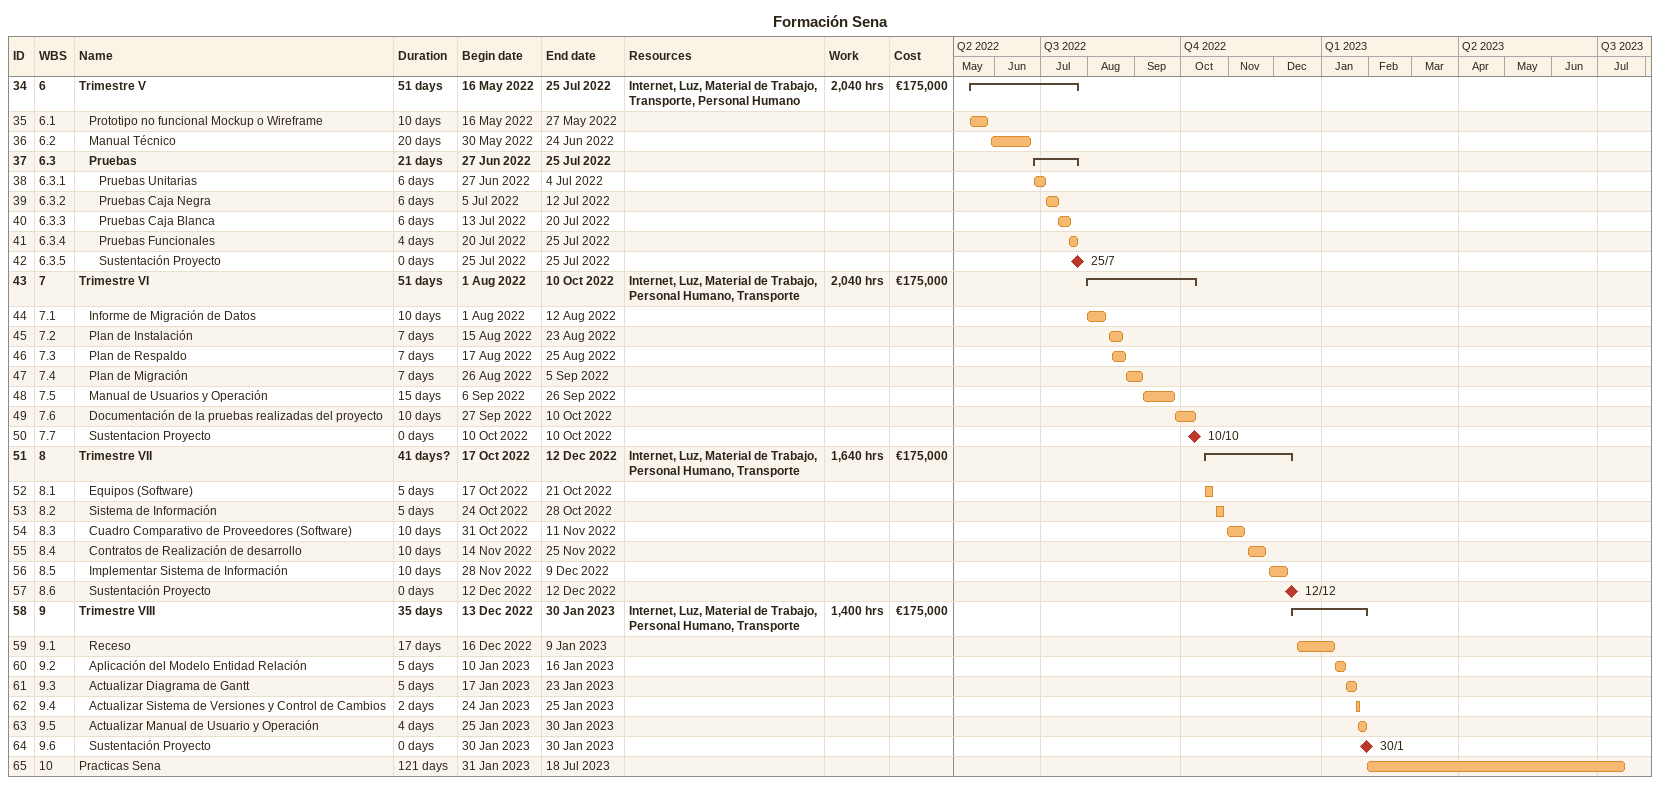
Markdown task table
Formación Sena

| ID | WBS | Task | Duration | Start | Finish | Resources | Work (h) | Cost (€) |
|---|---|---|---|---|---|---|---|---|
| 34 | 6 | **Trimestre V** | 51d | 2022-05-16 | 2022-07-25 | Internet, Luz, Material de Trabajo, Transporte, Personal Humano | 2040 | 175000 |
| 35 | 6.1 | Prototipo no funcional Mockup o Wireframe | 10d | 2022-05-16 | 2022-05-27 |  |  |  |
| 36 | 6.2 | Manual Técnico | 20d | 2022-05-30 | 2022-06-24 |  |  |  |
| 37 | 6.3 | **Pruebas** | 21d | 2022-06-27 | 2022-07-25 |  |  |  |
| 38 | 6.3.1 | Pruebas Unitarias | 6d | 2022-06-27 | 2022-07-04 |  |  |  |
| 39 | 6.3.2 | Pruebas Caja Negra | 6d | 2022-07-05 | 2022-07-12 |  |  |  |
| 40 | 6.3.3 | Pruebas Caja Blanca | 6d | 2022-07-13 | 2022-07-20 |  |  |  |
| 41 | 6.3.4 | Pruebas Funcionales | 4d | 2022-07-20 | 2022-07-25 |  |  |  |
| 42 | 6.3.5 | Sustentación Proyecto | 0d | 2022-07-25 | 2022-07-25 |  |  |  |
| 43 | 7 | **Trimestre VI** | 51d | 2022-08-01 | 2022-10-10 | Internet, Luz, Material de Trabajo, Personal Humano, Transporte | 2040 | 175000 |
| 44 | 7.1 | Informe de Migración de Datos | 10d | 2022-08-01 | 2022-08-12 |  |  |  |
| 45 | 7.2 | Plan de Instalación | 7d | 2022-08-15 | 2022-08-23 |  |  |  |
| 46 | 7.3 | Plan de Respaldo | 7d | 2022-08-17 | 2022-08-25 |  |  |  |
| 47 | 7.4 | Plan de Migración | 7d | 2022-08-26 | 2022-09-05 |  |  |  |
| 48 | 7.5 | Manual de Usuarios y Operación | 15d | 2022-09-06 | 2022-09-26 |  |  |  |
| 49 | 7.6 | Documentación de la pruebas realizadas del proyecto | 10d | 2022-09-27 | 2022-10-10 |  |  |  |
| 50 | 7.7 | Sustentacion Proyecto | 0d | 2022-10-10 | 2022-10-10 |  |  |  |
| 51 | 8 | **Trimestre VII** | 41d? | 2022-10-17 | 2022-12-12 | Internet, Luz, Material de Trabajo, Personal Humano, Transporte | 1640 | 175000 |
| 52 | 8.1 | Equipos (Software) | 5d | 2022-10-17 | 2022-10-21 |  |  |  |
| 53 | 8.2 | Sistema de Información | 5d | 2022-10-24 | 2022-10-28 |  |  |  |
| 54 | 8.3 | Cuadro Comparativo de Proveedores (Software) | 10d | 2022-10-31 | 2022-11-11 |  |  |  |
| 55 | 8.4 | Contratos de Realización de desarrollo | 10d | 2022-11-14 | 2022-11-25 |  |  |  |
| 56 | 8.5 | Implementar Sistema de Información | 10d | 2022-11-28 | 2022-12-09 |  |  |  |
| 57 | 8.6 | Sustentación Proyecto | 0d | 2022-12-12 | 2022-12-12 |  |  |  |
| 58 | 9 | **Trimestre VIII** | 35d | 2022-12-13 | 2023-01-30 | Internet, Luz, Material de Trabajo, Personal Humano, Transporte | 1400 | 175000 |
| 59 | 9.1 | Receso | 17d | 2022-12-16 | 2023-01-09 |  |  |  |
| 60 | 9.2 | Aplicación del Modelo Entidad Relación | 5d | 2023-01-10 | 2023-01-16 |  |  |  |
| 61 | 9.3 | Actualizar Diagrama de Gantt | 5d | 2023-01-17 | 2023-01-23 |  |  |  |
| 62 | 9.4 | Actualizar Sistema de Versiones y Control de Cambios | 2d | 2023-01-24 | 2023-01-25 |  |  |  |
| 63 | 9.5 | Actualizar Manual de Usuario y Operación | 4d | 2023-01-25 | 2023-01-30 |  |  |  |
| 64 | 9.6 | Sustentación Proyecto | 0d | 2023-01-30 | 2023-01-30 |  |  |  |
| 65 | 10 | Practicas Sena | 121d | 2023-01-31 | 2023-07-18 |  |  |  |
